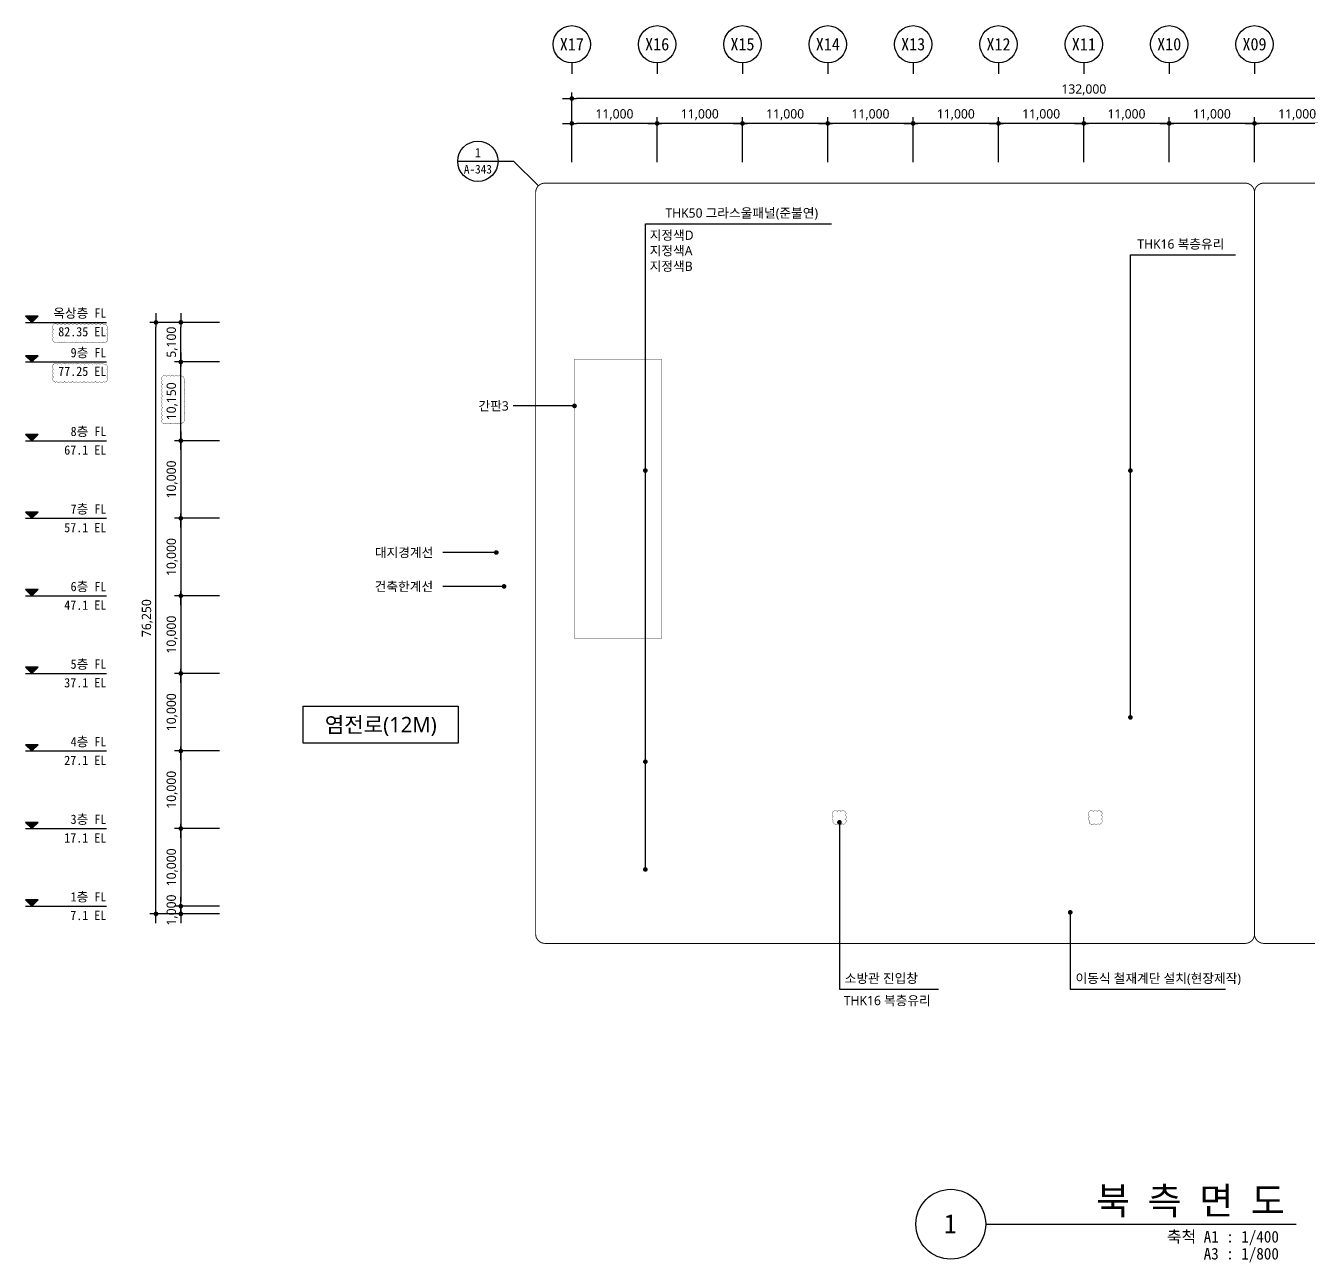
# Model space of a CAD drawing. Header units: millimetres. Extents: x 6178 to 1332178, y 1007012 to 1184858.
# Drawn here: x 342178 to 507518, y 1007012 to 1166428 of the extents above; entities that cross this region are included whole.
import ezdxf
from ezdxf.enums import TextEntityAlignment as Align

# ---------------------------------------------------------------- set-up
doc = ezdxf.new("R2010")
doc.units = ezdxf.units.MM
doc.linetypes.add('DASHDOTX2', pattern=[2, 1, -0.5, 0, -0.5])
doc.linetypes.add('HID', pattern=[2, 1.1, -0.9])
for name, color, linetype, lineweight in [('A-AXIS-BUBL', 7, 'Continuous', 25), ('A-DIMS', 7, 'Continuous', 25), ('A-FLXX-HID2', 3, 'HID', 25), ('A-MKXS-LEAD', 7, 'Continuous', 25), ('A-MKXS-MAK2', 3, 'DASHDOTX2', 25), ('A-MKXS-TEXT1', 3, 'Continuous', 25), ('A-MKXS-TEXT2', 7, 'Continuous', 25), ('A-MKXX-NAME', 3, 'Continuous', 25), ('A-XXXX-SYMB', 7, 'Continuous', 25), ('A-XXXX-TXT1', 3, 'Continuous', 25), ('A-XXXX-TXT2', 3, 'Continuous', 25), ('REV-202205', 20, 'Continuous', 25)]:
    doc.layers.add(name, color=color, linetype=linetype, lineweight=lineweight)
doc.styles.add('HY울릉도L', font='')
doc.styles.add('돋움체', font='')
doc.styles.add('맑은고딕', font='malgun.ttf')
doc.styles.get('HY울릉도L').set_extended_font_data('HYwulM')
doc.styles.get('돋움체').set_extended_font_data('DotumChe')
doc.dimstyles.new('CDIM', dxfattribs={"dimtxt": 3, "dimasz": 1.5, "dimexe": 2, "dimexo": 1, "dimgap": 1, "dimtad": 1, "dimdec": 0, "dimrnd": 0.5, "dimzin": 0, "dimdsep": 32, "dimlunit": 6, "dimtxsty": 'HY울릉도L', "dimblk1": '_CIDOT', "dimblk2": '_CIDOT', "dimsah": 1, "dimcen": 5.5, "dimclrd": 2, "dimclre": 2, "dimclrt": 7, "dimadec": 0, "dimazin": 0, "dimtfac": 1, "dimtdec": 0, "dimtix": 1, "dimtmove": 2, "dimatfit": 1, "dimldrblk": '_CIDOT', "dimfxl": 1, "dimtolj": 1, "dimtzin": 0, "dimlwd": -1, "dimarcsym": 0})

# ---------------------------------------------------------------- blocks, each defined once
blk = doc.blocks.new('_CIDOT')
at = {"color": 0, "linetype": 'ByBlock'}
blk.add_line((2, 0), (-1, 0), dxfattribs=at)
at = {"color": 0, "linetype": 'ByBlock', "const_width": 0.5}
blk.add_lwpolyline([(-0.25, 0, 1), (0.25, 0, 1)], format="xyb", close=True, dxfattribs=at)
blk = doc.blocks.new('*D85')
at = {"layer": 'A-DIMS', "lineweight": -2, "transparency": 16777216}
for p, q in [((120560, -217424), (114760, -217424)), ((120560, -227574), (114760, -227574))]:
    blk.add_line(p, q, dxfattribs=at)
at = {"layer": 'A-DIMS', "transparency": 16777216}
blk.add_line((115560, -226974), (115560, -218024), dxfattribs=at)
at = {"layer": 'A-DIMS', "transparency": 16777216, "xscale": 600, "yscale": 600, "zscale": 600}
for p, rotation in [((115560, -217424), 90), ((115560, -227574), 270)]:
    blk.add_blockref('_CIDOT', p, dxfattribs=dict(at, rotation=rotation))
at = {"layer": 'A-DIMS', "color": 3, "transparency": 16777216, "insert": (114436, -222499), "char_height": 1200, "attachment_point": 5, "rotation": 90, "style": '맑은고딕'}
blk.add_mtext('\\A1;10,150', dxfattribs=at)
blk = doc.blocks.new('*D86')
at = {"layer": 'A-DIMS', "lineweight": -2, "transparency": 16777216}
for p, q in [((120560, -227574), (114760, -227574)), ((120560, -237574), (114760, -237574))]:
    blk.add_line(p, q, dxfattribs=at)
at = {"layer": 'A-DIMS', "transparency": 16777216}
blk.add_line((115560, -228174), (115560, -236974), dxfattribs=at)
at = {"layer": 'A-DIMS', "transparency": 16777216, "xscale": 600, "yscale": 600, "zscale": 600}
for p, rotation in [((115560, -227574), 90), ((115560, -237574), 270)]:
    blk.add_blockref('_CIDOT', p, dxfattribs=dict(at, rotation=rotation))
at = {"layer": 'A-DIMS', "color": 3, "transparency": 16777216, "insert": (114436, -232574), "char_height": 1200, "attachment_point": 5, "rotation": 90, "style": '맑은고딕'}
blk.add_mtext('\\A1;10,000', dxfattribs=at)
blk = doc.blocks.new('*D87')
at = {"layer": 'A-DIMS', "lineweight": -2, "transparency": 16777216}
for p, q in [((120560, -237574), (114760, -237574)), ((120560, -247574), (114760, -247574))]:
    blk.add_line(p, q, dxfattribs=at)
at = {"layer": 'A-DIMS', "transparency": 16777216}
blk.add_line((115560, -238174), (115560, -246974), dxfattribs=at)
at = {"layer": 'A-DIMS', "transparency": 16777216, "xscale": 600, "yscale": 600, "zscale": 600}
for p, rotation in [((115560, -237574), 90), ((115560, -247574), 270)]:
    blk.add_blockref('_CIDOT', p, dxfattribs=dict(at, rotation=rotation))
at = {"layer": 'A-DIMS', "color": 3, "transparency": 16777216, "insert": (114436, -242574), "char_height": 1200, "attachment_point": 5, "rotation": 90, "style": '맑은고딕'}
blk.add_mtext('\\A1;10,000', dxfattribs=at)
blk = doc.blocks.new('*D88')
at = {"layer": 'A-DIMS', "lineweight": -2, "transparency": 16777216}
for p, q in [((120560, -247574), (114760, -247574)), ((120560, -257574), (114760, -257574))]:
    blk.add_line(p, q, dxfattribs=at)
at = {"layer": 'A-DIMS', "transparency": 16777216}
blk.add_line((115560, -248174), (115560, -256974), dxfattribs=at)
at = {"layer": 'A-DIMS', "transparency": 16777216, "xscale": 600, "yscale": 600, "zscale": 600}
for p, rotation in [((115560, -247574), 90), ((115560, -257574), 270)]:
    blk.add_blockref('_CIDOT', p, dxfattribs=dict(at, rotation=rotation))
at = {"layer": 'A-DIMS', "color": 3, "transparency": 16777216, "insert": (114436, -252574), "char_height": 1200, "attachment_point": 5, "rotation": 90, "style": '맑은고딕'}
blk.add_mtext('\\A1;10,000', dxfattribs=at)
blk = doc.blocks.new('*D89')
at = {"layer": 'A-DIMS', "lineweight": -2, "transparency": 16777216}
for p, q in [((120560, -257574), (114760, -257574)), ((120560, -267574), (114760, -267574))]:
    blk.add_line(p, q, dxfattribs=at)
at = {"layer": 'A-DIMS', "transparency": 16777216}
blk.add_line((115560, -258174), (115560, -266974), dxfattribs=at)
at = {"layer": 'A-DIMS', "transparency": 16777216, "xscale": 600, "yscale": 600, "zscale": 600}
for p, rotation in [((115560, -257574), 90), ((115560, -267574), 270)]:
    blk.add_blockref('_CIDOT', p, dxfattribs=dict(at, rotation=rotation))
at = {"layer": 'A-DIMS', "color": 3, "transparency": 16777216, "insert": (114436, -262574), "char_height": 1200, "attachment_point": 5, "rotation": 90, "style": '맑은고딕'}
blk.add_mtext('\\A1;10,000', dxfattribs=at)
blk = doc.blocks.new('*D90')
at = {"layer": 'A-DIMS', "lineweight": -2, "transparency": 16777216}
for p, q in [((120560, -267574), (114760, -267574)), ((120560, -277574), (114760, -277574))]:
    blk.add_line(p, q, dxfattribs=at)
at = {"layer": 'A-DIMS', "transparency": 16777216}
blk.add_line((115560, -268174), (115560, -276974), dxfattribs=at)
at = {"layer": 'A-DIMS', "transparency": 16777216, "xscale": 600, "yscale": 600, "zscale": 600}
for p, rotation in [((115560, -267574), 90), ((115560, -277574), 270)]:
    blk.add_blockref('_CIDOT', p, dxfattribs=dict(at, rotation=rotation))
at = {"layer": 'A-DIMS', "color": 3, "transparency": 16777216, "insert": (114436, -272574), "char_height": 1200, "attachment_point": 5, "rotation": 90, "style": '맑은고딕'}
blk.add_mtext('\\A1;10,000', dxfattribs=at)
blk = doc.blocks.new('*D91')
at = {"layer": 'A-DIMS', "lineweight": -2, "transparency": 16777216}
for p, q in [((120560, -277574), (114760, -277574)), ((120560, -287574), (114760, -287574))]:
    blk.add_line(p, q, dxfattribs=at)
at = {"layer": 'A-DIMS', "transparency": 16777216}
blk.add_line((115560, -278174), (115560, -286974), dxfattribs=at)
at = {"layer": 'A-DIMS', "transparency": 16777216, "xscale": 600, "yscale": 600, "zscale": 600}
for p, rotation in [((115560, -277574), 90), ((115560, -287574), 270)]:
    blk.add_blockref('_CIDOT', p, dxfattribs=dict(at, rotation=rotation))
at = {"layer": 'A-DIMS', "color": 3, "transparency": 16777216, "insert": (114436, -282574), "char_height": 1200, "attachment_point": 5, "rotation": 90, "style": '맑은고딕'}
blk.add_mtext('\\A1;10,000', dxfattribs=at)
blk = doc.blocks.new('*D92')
at = {"layer": 'A-DIMS', "lineweight": -2, "transparency": 16777216}
for p, q in [((120560, -212324), (114760, -212324)), ((120560, -217424), (114760, -217424))]:
    blk.add_line(p, q, dxfattribs=at)
at = {"layer": 'A-DIMS', "transparency": 16777216}
blk.add_line((115560, -216824), (115560, -212924), dxfattribs=at)
at = {"layer": 'A-DIMS', "transparency": 16777216, "xscale": 600, "yscale": 600, "zscale": 600}
for p, rotation in [((115560, -212324), 90), ((115560, -217424), 270)]:
    blk.add_blockref('_CIDOT', p, dxfattribs=dict(at, rotation=rotation))
at = {"layer": 'A-DIMS', "color": 3, "transparency": 16777216, "insert": (114436, -214874), "char_height": 1200, "attachment_point": 5, "rotation": 90, "style": '맑은고딕'}
blk.add_mtext('\\A1;5,100', dxfattribs=at)
blk = doc.blocks.new('*D93')
at = {"layer": 'A-DIMS', "lineweight": -2, "transparency": 16777216}
for p, q in [((120560, -212324), (111560, -212324)), ((120560, -288574), (111560, -288574))]:
    blk.add_line(p, q, dxfattribs=at)
at = {"layer": 'A-DIMS', "transparency": 16777216}
blk.add_line((112360, -287974), (112360, -212924), dxfattribs=at)
at = {"layer": 'A-DIMS', "transparency": 16777216, "xscale": 600, "yscale": 600, "zscale": 600}
for p, rotation in [((112360, -212324), 90), ((112360, -288574), 270)]:
    blk.add_blockref('_CIDOT', p, dxfattribs=dict(at, rotation=rotation))
at = {"layer": 'A-DIMS', "color": 3, "transparency": 16777216, "insert": (111239, -250449), "char_height": 1200, "attachment_point": 5, "rotation": 90, "style": '맑은고딕'}
blk.add_mtext('\\A1;76,250', dxfattribs=at)
blk = doc.blocks.new('*D94')
at = {"layer": 'A-DIMS', "lineweight": -2, "transparency": 16777216}
for p, q in [((120560, -287574), (114760, -287574)), ((120560, -288574), (114760, -288574))]:
    blk.add_line(p, q, dxfattribs=at)
at = {"layer": 'A-DIMS', "transparency": 16777216}
for p, q in [((115560, -286974), (115560, -286374)), ((115560, -287574), (115560, -288574)), ((115560, -289174), (115560, -289774))]:
    blk.add_line(p, q, dxfattribs=at)
at = {"layer": 'A-DIMS', "transparency": 16777216, "xscale": 600, "yscale": 600, "zscale": 600}
for p, rotation in [((115560, -287574), 270), ((115560, -288574), 90)]:
    blk.add_blockref('_CIDOT', p, dxfattribs=dict(at, rotation=rotation))
at = {"layer": 'A-DIMS', "color": 3, "transparency": 16777216, "insert": (114436, -288074), "char_height": 1200, "attachment_point": 5, "rotation": 90, "style": '맑은고딕'}
blk.add_mtext('\\A1;1,000', dxfattribs=at)
blk = doc.blocks.new('*D63')
at = {"layer": 'A-DIMS', "lineweight": -2, "transparency": 16777216}
for p, q in [((412578, 1148828), (412578, 1157828)), ((544578, 1148828), (544578, 1157828))]:
    blk.add_line(p, q, dxfattribs=at)
at = {"layer": 'A-DIMS', "transparency": 16777216}
blk.add_line((543978, 1157028), (413178, 1157028), dxfattribs=at)
at = {"layer": 'A-DIMS', "transparency": 16777216, "xscale": 600, "yscale": 600, "zscale": 600}
for p, rotation in [((412578, 1157028), 179.9999999999026), ((544578, 1157028), 359.9999999999026)]:
    blk.add_blockref('_CIDOT', p, dxfattribs=dict(at, rotation=rotation))
at = {"layer": 'A-DIMS', "color": 3, "transparency": 16777216, "insert": (478578, 1158152), "char_height": 1200, "attachment_point": 5, "style": '맑은고딕'}
blk.add_mtext('\\A1;132,000', dxfattribs=at)
blk = doc.blocks.new('*D64')
at = {"layer": 'A-DIMS', "lineweight": -2, "transparency": 16777216}
for p, q in [((412578, 1148828), (412578, 1154628)), ((423578, 1148828), (423578, 1154628))]:
    blk.add_line(p, q, dxfattribs=at)
at = {"layer": 'A-DIMS', "transparency": 16777216}
blk.add_line((422978, 1153828), (413178, 1153828), dxfattribs=at)
at = {"layer": 'A-DIMS', "transparency": 16777216, "xscale": 600, "yscale": 600, "zscale": 600}
for p, rotation in [((412578, 1153828), 179.9999999992772), ((423578, 1153828), 359.9999999992772)]:
    blk.add_blockref('_CIDOT', p, dxfattribs=dict(at, rotation=rotation))
at = {"layer": 'A-DIMS', "color": 3, "transparency": 16777216, "insert": (418078, 1154952), "char_height": 1200, "attachment_point": 5, "style": '맑은고딕'}
blk.add_mtext('\\A1;11,000', dxfattribs=at)
blk = doc.blocks.new('*D65')
at = {"layer": 'A-DIMS', "lineweight": -2, "transparency": 16777216}
for p, q in [((423578, 1148828), (423578, 1154628)), ((434578, 1148828), (434578, 1154628))]:
    blk.add_line(p, q, dxfattribs=at)
at = {"layer": 'A-DIMS', "transparency": 16777216}
blk.add_line((433978, 1153828), (424178, 1153828), dxfattribs=at)
at = {"layer": 'A-DIMS', "transparency": 16777216, "xscale": 600, "yscale": 600, "zscale": 600}
for p, rotation in [((423578, 1153828), 179.9999999992772), ((434578, 1153828), 359.9999999992772)]:
    blk.add_blockref('_CIDOT', p, dxfattribs=dict(at, rotation=rotation))
at = {"layer": 'A-DIMS', "color": 3, "transparency": 16777216, "insert": (429078, 1154952), "char_height": 1200, "attachment_point": 5, "style": '맑은고딕'}
blk.add_mtext('\\A1;11,000', dxfattribs=at)
blk = doc.blocks.new('*D66')
at = {"layer": 'A-DIMS', "lineweight": -2, "transparency": 16777216}
for p, q in [((434578, 1148828), (434578, 1154628)), ((445578, 1148828), (445578, 1154628))]:
    blk.add_line(p, q, dxfattribs=at)
at = {"layer": 'A-DIMS', "transparency": 16777216}
blk.add_line((444978, 1153828), (435178, 1153828), dxfattribs=at)
at = {"layer": 'A-DIMS', "transparency": 16777216, "xscale": 600, "yscale": 600, "zscale": 600}
for p, rotation in [((434578, 1153828), 179.9999999992772), ((445578, 1153828), 359.9999999992772)]:
    blk.add_blockref('_CIDOT', p, dxfattribs=dict(at, rotation=rotation))
at = {"layer": 'A-DIMS', "color": 3, "transparency": 16777216, "insert": (440078, 1154952), "char_height": 1200, "attachment_point": 5, "style": '맑은고딕'}
blk.add_mtext('\\A1;11,000', dxfattribs=at)
blk = doc.blocks.new('*D67')
at = {"layer": 'A-DIMS', "lineweight": -2, "transparency": 16777216}
for p, q in [((445578, 1148828), (445578, 1154628)), ((456578, 1148828), (456578, 1154628))]:
    blk.add_line(p, q, dxfattribs=at)
at = {"layer": 'A-DIMS', "transparency": 16777216}
blk.add_line((455978, 1153828), (446178, 1153828), dxfattribs=at)
at = {"layer": 'A-DIMS', "transparency": 16777216, "xscale": 600, "yscale": 600, "zscale": 600}
for p, rotation in [((445578, 1153828), 179.9999999992772), ((456578, 1153828), 359.9999999992772)]:
    blk.add_blockref('_CIDOT', p, dxfattribs=dict(at, rotation=rotation))
at = {"layer": 'A-DIMS', "color": 3, "transparency": 16777216, "insert": (451078, 1154952), "char_height": 1200, "attachment_point": 5, "style": '맑은고딕'}
blk.add_mtext('\\A1;11,000', dxfattribs=at)
blk = doc.blocks.new('*D68')
at = {"layer": 'A-DIMS', "lineweight": -2, "transparency": 16777216}
for p, q in [((456578, 1148828), (456578, 1154628)), ((467578, 1148828), (467578, 1154628))]:
    blk.add_line(p, q, dxfattribs=at)
at = {"layer": 'A-DIMS', "transparency": 16777216}
blk.add_line((466978, 1153828), (457178, 1153828), dxfattribs=at)
at = {"layer": 'A-DIMS', "transparency": 16777216, "xscale": 600, "yscale": 600, "zscale": 600}
for p, rotation in [((456578, 1153828), 179.9999999992772), ((467578, 1153828), 359.9999999992772)]:
    blk.add_blockref('_CIDOT', p, dxfattribs=dict(at, rotation=rotation))
at = {"layer": 'A-DIMS', "color": 3, "transparency": 16777216, "insert": (462078, 1154952), "char_height": 1200, "attachment_point": 5, "style": '맑은고딕'}
blk.add_mtext('\\A1;11,000', dxfattribs=at)
blk = doc.blocks.new('*D69')
at = {"layer": 'A-DIMS', "lineweight": -2, "transparency": 16777216}
for p, q in [((467578, 1148828), (467578, 1154628)), ((478578, 1148828), (478578, 1154628))]:
    blk.add_line(p, q, dxfattribs=at)
at = {"layer": 'A-DIMS', "transparency": 16777216}
blk.add_line((477978, 1153828), (468178, 1153828), dxfattribs=at)
at = {"layer": 'A-DIMS', "transparency": 16777216, "xscale": 600, "yscale": 600, "zscale": 600}
for p, rotation in [((467578, 1153828), 179.9999999992772), ((478578, 1153828), 359.9999999992772)]:
    blk.add_blockref('_CIDOT', p, dxfattribs=dict(at, rotation=rotation))
at = {"layer": 'A-DIMS', "color": 3, "transparency": 16777216, "insert": (473078, 1154952), "char_height": 1200, "attachment_point": 5, "style": '맑은고딕'}
blk.add_mtext('\\A1;11,000', dxfattribs=at)
blk = doc.blocks.new('*D70')
at = {"layer": 'A-DIMS', "lineweight": -2, "transparency": 16777216}
for p, q in [((478578, 1148828), (478578, 1154628)), ((489578, 1148828), (489578, 1154628))]:
    blk.add_line(p, q, dxfattribs=at)
at = {"layer": 'A-DIMS', "transparency": 16777216}
blk.add_line((488978, 1153828), (479178, 1153828), dxfattribs=at)
at = {"layer": 'A-DIMS', "transparency": 16777216, "xscale": 600, "yscale": 600, "zscale": 600}
for p, rotation in [((478578, 1153828), 179.9999999992675), ((489578, 1153828), 359.9999999992675)]:
    blk.add_blockref('_CIDOT', p, dxfattribs=dict(at, rotation=rotation))
at = {"layer": 'A-DIMS', "color": 3, "transparency": 16777216, "insert": (484078, 1154952), "char_height": 1200, "attachment_point": 5, "style": '맑은고딕'}
blk.add_mtext('\\A1;11,000', dxfattribs=at)
blk = doc.blocks.new('*D71')
at = {"layer": 'A-DIMS', "lineweight": -2, "transparency": 16777216}
for p, q in [((489578, 1148828), (489578, 1154628)), ((500578, 1148828), (500578, 1154628))]:
    blk.add_line(p, q, dxfattribs=at)
at = {"layer": 'A-DIMS', "transparency": 16777216}
blk.add_line((499978, 1153828), (490178, 1153828), dxfattribs=at)
at = {"layer": 'A-DIMS', "transparency": 16777216, "xscale": 600, "yscale": 600, "zscale": 600}
for p, rotation in [((489578, 1153828), 179.9999999992675), ((500578, 1153828), 359.9999999992675)]:
    blk.add_blockref('_CIDOT', p, dxfattribs=dict(at, rotation=rotation))
at = {"layer": 'A-DIMS', "color": 3, "transparency": 16777216, "insert": (495078, 1154952), "char_height": 1200, "attachment_point": 5, "style": '맑은고딕'}
blk.add_mtext('\\A1;11,000', dxfattribs=at)
blk = doc.blocks.new('*D72')
at = {"layer": 'A-DIMS', "lineweight": -2, "transparency": 16777216}
for p, q in [((500578, 1148828), (500578, 1154628)), ((511578, 1148828), (511578, 1154628))]:
    blk.add_line(p, q, dxfattribs=at)
at = {"layer": 'A-DIMS', "transparency": 16777216}
blk.add_line((510978, 1153828), (501178, 1153828), dxfattribs=at)
at = {"layer": 'A-DIMS', "transparency": 16777216, "xscale": 600, "yscale": 600, "zscale": 600}
for p, rotation in [((500578, 1153828), 179.9999999992675), ((511578, 1153828), 359.9999999992675)]:
    blk.add_blockref('_CIDOT', p, dxfattribs=dict(at, rotation=rotation))
at = {"layer": 'A-DIMS', "color": 3, "transparency": 16777216, "insert": (506078, 1154952), "char_height": 1200, "attachment_point": 5, "style": '맑은고딕'}
blk.add_mtext('\\A1;11,000', dxfattribs=at)
blk = doc.blocks.new('레벨')
at = {"layer": 'A-XXXX-SYMB'}
for points in [[(96360, -212323.7), (97160, -211523.7), (95560, -211523.7)], [(96360, -217423.7), (97160, -216623.7), (95560, -216623.7)], [(96360, -227573.7), (97160, -226773.7), (95560, -226773.7)], [(96360, -237573.7), (97160, -236773.7), (95560, -236773.7)], [(96360, -247573.7), (97160, -246773.7), (95560, -246773.7)], [(96360, -257573.7), (97160, -256773.7), (95560, -256773.7)], [(96360, -267573.7), (97160, -266773.7), (95560, -266773.7)], [(96360, -277573.7), (97160, -276773.7), (95560, -276773.7)], [(96360, -287573.7), (97160, -286773.7), (95560, -286773.7)]]:
    blk.add_hatch(color=256, dxfattribs=at).paths.add_polyline_path(points)
for p, q in [((95560, -211523.7), (96360, -212323.7)), ((97160, -211523.7), (95560, -211523.7)), ((96360, -212323.7), (97160, -211523.7)), ((95560, -212323.7), (105960, -212323.7)), ((95560, -216623.7), (96360, -217423.7)), ((97160, -216623.7), (95560, -216623.7)), ((95560, -217423.7), (105960, -217423.7)), ((96360, -217423.7), (97160, -216623.7)), ((95560, -226773.7), (96360, -227573.7)), ((97160, -226773.7), (95560, -226773.7)), ((95560, -227573.7), (105960, -227573.7)), ((96360, -227573.7), (97160, -226773.7)), ((95560, -236773.7), (96360, -237573.7)), ((97160, -236773.7), (95560, -236773.7)), ((95560, -237573.7), (105960, -237573.7)), ((96360, -237573.7), (97160, -236773.7)), ((95560, -246773.7), (96360, -247573.7)), ((97160, -246773.7), (95560, -246773.7)), ((95560, -247573.7), (105960, -247573.7)), ((96360, -247573.7), (97160, -246773.7)), ((95560, -256773.7), (96360, -257573.7)), ((97160, -256773.7), (95560, -256773.7)), ((95560, -257573.7), (105960, -257573.7)), ((96360, -257573.7), (97160, -256773.7)), ((95560, -266773.7), (96360, -267573.7)), ((97160, -266773.7), (95560, -266773.7)), ((95560, -267573.7), (105960, -267573.7)), ((96360, -267573.7), (97160, -266773.7)), ((95560, -276773.7), (96360, -277573.7)), ((97160, -276773.7), (95560, -276773.7)), ((95560, -277573.7), (105960, -277573.7)), ((96360, -277573.7), (97160, -276773.7)), ((95560, -286773.7), (96360, -287573.7)), ((97160, -286773.7), (95560, -286773.7)), ((95560, -287573.7), (105960, -287573.7)), ((96360, -287573.7), (97160, -286773.7))]:
    blk.add_line(p, q, dxfattribs=at)
at = {"layer": 'A-XXXX-TXT2', "style": '돋움체'}
for s, p in [('옥상층 FL', (105960, -211123.7)), ('82.35 EL', (105960, -213523.7)), ('9층 FL', (105960, -216223.7)), ('77.25 EL', (105960, -218623.7)), ('8층 FL', (105960, -226373.7)), ('67.1 EL', (105960, -228773.7)), ('7층 FL', (105960, -236373.7)), ('57.1 EL', (105960, -238773.7)), ('6층 FL', (105960, -246373.7)), ('47.1 EL', (105960, -248773.7)), ('5층 FL', (105960, -256373.7)), ('37.1 EL', (105960, -258773.7)), ('4층 FL', (105960, -266373.7)), ('27.1 EL', (105960, -268773.7)), ('3층 FL', (105960, -276373.7)), ('17.1 EL', (105960, -278773.7)), ('1층 FL', (105960, -286373.7)), ('7.1 EL', (105960, -288773.7))]:
    blk.add_text(s, height=1200, dxfattribs=at).set_placement(p, align=Align.MIDDLE_RIGHT)
at = {"layer": 'A-DIMS'}
for base, p1, p2, picture, middle in [((112360, -212323.7), (120960, -288573.7), (120960, -212323.7), '*D93', (111239.3, -250448.7)), ((115560, -212323.7), (120960, -217423.7), (120960, -212323.7), '*D92', (114436.1, -214873.7)), ((115560, -217423.7), (120960, -227573.7), (120960, -217423.7), '*D85', (114436.1, -222498.7)), ((115560, -237573.7), (120960, -227573.7), (120960, -237573.7), '*D86', (114436.1, -232573.7)), ((115560, -247573.7), (120960, -237573.7), (120960, -247573.7), '*D87', (114436.1, -242573.7)), ((115560, -257573.7), (120960, -247573.7), (120960, -257573.7), '*D88', (114436.1, -252573.7)), ((115560, -267573.7), (120960, -257573.7), (120960, -267573.7), '*D89', (114436.1, -262573.7)), ((115560, -277573.7), (120960, -267573.7), (120960, -277573.7), '*D90', (114436.1, -272573.7)), ((115560, -287573.7), (120960, -277573.7), (120960, -287573.7), '*D91', (114436.1, -282573.7)), ((115560, -288573.7), (120960, -287573.7), (120960, -288573.7), '*D94', (114436.1, -288073.7))]:
    dim = blk.add_linear_dim(base=base, p1=p1, p2=p2, angle=270, dimstyle='CDIM', override={"dimscale": 400, "dimtxsty": '맑은고딕', "dimclrd": 256, "dimclre": 256, "dimclrt": 3}, dxfattribs=at)
    dim.commit()
    dim.dimension.update_dxf_attribs({"geometry": picture, "text_midpoint": middle})

msp = doc.modelspace()

# ---------------------------------------------------------------- linework, layer by layer
msp.add_lwpolyline([(377949.7, 1078719.1), (397949.7, 1078719.1), (397949.7, 1073919.1), (377949.7, 1073919.1)], close=True)
at = {"layer": 'A-AXIS-BUBL', "ltscale": 0.2}
for p, q in [((412577.9, 1161628), (412577.9, 1160228)), ((423577.9, 1161628), (423577.9, 1160228)), ((434577.9, 1161628), (434577.9, 1160228)), ((445577.9, 1161628), (445577.9, 1160228)), ((456577.9, 1161628), (456577.9, 1160228)), ((467577.9, 1161628), (467577.9, 1160228)), ((478577.9, 1161628), (478577.9, 1160228)), ((489577.9, 1161628), (489577.9, 1160228)), ((500577.9, 1161628), (500577.9, 1160228))]:
    msp.add_line(p, q, dxfattribs=at)
for centre in [(412577.9, 1164028), (423577.9, 1164028), (434577.9, 1164028), (445577.9, 1164028), (456577.9, 1164028), (467577.9, 1164028), (478577.9, 1164028), (489577.9, 1164028), (500577.9, 1164028)]:
    msp.add_circle(centre, 2400, dxfattribs=at)
at = {"layer": 'A-FLXX-HID2', "color": 251, "const_width": 50}
msp.add_lwpolyline([(412927.9, 1087428), (424127.9, 1087428), (424127.9, 1123428), (412927.9, 1123428)], close=True, dxfattribs=at)
at = {"layer": 'A-MKXS-LEAD'}
for p, q in [((412927.9, 1117410.3), (405039.5, 1117410.3)), ((402845.5, 1098514.4), (395957.1, 1098514.4)), ((403845.5, 1094144), (395957.1, 1094144))]:
    msp.add_line(p, q, dxfattribs=at)
at = {"layer": 'A-MKXS-LEAD', "const_width": 300}
for points in [[(413077.9, 1117410.3, -1), (412777.9, 1117410.3, -1)], [(422206.7, 1109078.4, -1), (421906.7, 1109078.4, -1)], [(484727.9, 1109078.4, -1), (484427.9, 1109078.4, -1)], [(402995.5, 1098514.4, -1), (402695.5, 1098514.4, -1)], [(403995.5, 1094144, -1), (403695.5, 1094144, -1)], [(484727.9, 1077261.5, -1), (484427.9, 1077261.5, -1)], [(422206.7, 1071548.5, -1), (421906.7, 1071548.5, -1)], [(447227.9, 1063728, -1), (446927.9, 1063728, -1)], [(422206.7, 1057659.5, -1), (421906.7, 1057659.5, -1)], [(476977.9, 1052128, -1), (476677.9, 1052128, -1)]]:
    msp.add_lwpolyline(points, format="xyb", close=True, dxfattribs=at)
at = {"layer": 'A-MKXS-MAK2', "linetype": 'Continuous'}
for p, q in [((397870.8, 1148946.1), (405044.7, 1148946.1)), ((405044.7, 1148946.1), (408270.4, 1145776.5))]:
    msp.add_line(p, q, dxfattribs=at)
at = {"layer": 'A-MKXS-MAK2', "const_width": 120}
for points in [[(499377.9, 1146128), (409118.9, 1146128, 0.41421356), (407918.9, 1144928), (407918.9, 1049328, 0.41421356), (409118.9, 1048128), (499377.9, 1048128, 0.41421356), (500577.9, 1049328), (500577.9, 1144928, 0.41421356)], [(501777.9, 1146128), (592300.7, 1146128, -0.41421356), (593500.7, 1144928), (593500.7, 1049328, -0.41421356), (592300.7, 1048128), (501777.9, 1048128, -0.41421356), (500577.9, 1049328), (500577.9, 1144928, -0.41421356)]]:
    msp.add_lwpolyline(points, format="xyb", close=True, dxfattribs=at)
at = {"layer": 'A-MKXS-MAK2', "linetype": 'Continuous'}
msp.add_circle((400470.8, 1148946.1), 2600, dxfattribs=at)
at = {"layer": 'A-MKXS-TEXT2'}
for points in [[(422056.7, 1057659.5), (422056.7, 1140870.2), (446056.7, 1140870.2)], [(484577.9, 1077261.5), (484577.9, 1136870.2), (498148.1, 1136870.2)], [(447077.9, 1063728), (447077.9, 1042214.1), (459841.3, 1042214.1)], [(476827.9, 1052128), (476827.9, 1042214.1), (496828.4, 1042214.1)]]:
    msp.add_lwpolyline(points, dxfattribs=at)
at = {"layer": 'A-XXXX-SYMB'}
msp.add_line((465927.9, 1011928), (505927.9, 1011928), dxfattribs=at)
msp.add_circle((461427.9, 1011928), 4500, dxfattribs=at)
at = {"layer": 'REV-202205', "const_width": 40}
for points in [[(345773.5, 1127874.3, -0.52056705), (346273.5, 1127874.3, -0.52056705), (346773.5, 1127874.3, -0.52056705), (347273.5, 1127874.3, -0.52056705), (347773.5, 1127874.3, -0.52056705), (348273.5, 1127874.3, -0.52056705), (348773.5, 1127874.3, -0.52056705), (349273.5, 1127874.3, -0.52056705), (349773.5, 1127874.3, -0.52056705), (350273.5, 1127874.3, -0.52056705), (350773.5, 1127874.3, -0.52056705), (351273.5, 1127874.3, -0.52056705), (351773.5, 1127874.3, -0.52056705), (352273.5, 1127874.3, -0.52056705), (352631.7, 1127732.4, -0.52056705), (352631.7, 1127232.4, -0.52056705), (352631.7, 1126732.4, -0.52056705), (352631.7, 1126232.4, -0.52056705), (352631.7, 1125732.4, -0.52056705), (352201.3, 1125662.8, -0.52056705), (351701.3, 1125662.8, -0.52056705), (351201.3, 1125662.8, -0.52056705), (350701.3, 1125662.8, -0.52056705), (350201.3, 1125662.8, -0.52056705), (349701.3, 1125662.8, -0.52056705), (349201.3, 1125662.8, -0.52056705), (348701.3, 1125662.8, -0.52056705), (348201.3, 1125662.8, -0.52056705), (347701.3, 1125662.8, -0.52056705), (347201.3, 1125662.8, -0.52056705), (346701.3, 1125662.8, -0.52056705), (346201.3, 1125662.8, -0.52056705), (345773.5, 1125735, -0.52056705), (345773.5, 1126235, -0.52056705), (345773.5, 1126735, -0.52056705), (345773.5, 1127235, -0.52056705)], [(345773.5, 1122774.3, -0.52056705), (346273.5, 1122774.3, -0.52056705), (346773.5, 1122774.3, -0.52056705), (347273.5, 1122774.3, -0.52056705), (347773.5, 1122774.3, -0.52056705), (348273.5, 1122774.3, -0.52056705), (348773.5, 1122774.3, -0.52056705), (349273.5, 1122774.3, -0.52056705), (349773.5, 1122774.3, -0.52056705), (350273.5, 1122774.3, -0.52056705), (350773.5, 1122774.3, -0.52056705), (351273.5, 1122774.3, -0.52056705), (351773.5, 1122774.3, -0.52056705), (352273.5, 1122774.3, -0.52056705), (352631.7, 1122632.4, -0.52056705), (352631.7, 1122132.4, -0.52056705), (352631.7, 1121632.4, -0.52056705), (352631.7, 1121132.4, -0.52056705), (352631.7, 1120632.4, -0.52056705), (352201.3, 1120562.8, -0.52056705), (351701.3, 1120562.8, -0.52056705), (351201.3, 1120562.8, -0.52056705), (350701.3, 1120562.8, -0.52056705), (350201.3, 1120562.8, -0.52056705), (349701.3, 1120562.8, -0.52056705), (349201.3, 1120562.8, -0.52056705), (348701.3, 1120562.8, -0.52056705), (348201.3, 1120562.8, -0.52056705), (347701.3, 1120562.8, -0.52056705), (347201.3, 1120562.8, -0.52056705), (346701.3, 1120562.8, -0.52056705), (346201.3, 1120562.8, -0.52056705), (345773.5, 1120635, -0.52056705), (345773.5, 1121135, -0.52056705), (345773.5, 1121635, -0.52056705), (345773.5, 1122135, -0.52056705)], [(359824.9, 1121213.8, -0.52056705), (360324.9, 1121213.8, -0.52056705), (360824.9, 1121213.8, -0.52056705), (361324.9, 1121213.8, -0.52056705), (361824.9, 1121213.8, -0.52056705), (362324.9, 1121213.8, -0.52056705), (362586.1, 1120974.9, -0.52056705), (362586.1, 1120474.9, -0.52056705), (362586.1, 1119974.9, -0.52056705), (362586.1, 1119474.9, -0.52056705), (362586.1, 1118974.9, -0.52056705), (362586.1, 1118474.9, -0.52056705), (362586.1, 1117974.9, -0.52056705), (362586.1, 1117474.9, -0.52056705), (362586.1, 1116974.9, -0.52056705), (362586.1, 1116474.9, -0.52056705), (362586.1, 1115974.9, -0.52056705), (362586.1, 1115474.9, -0.52056705), (362348.5, 1115212.5, -0.52056705), (361848.5, 1115212.5, -0.52056705), (361348.5, 1115212.5, -0.52056705), (360848.5, 1115212.5, -0.52056705), (360348.5, 1115212.5, -0.52056705), (359848.5, 1115212.5, -0.52056705), (359824.9, 1115688.9, -0.52056705), (359824.9, 1116188.9, -0.52056705), (359824.9, 1116688.9, -0.52056705), (359824.9, 1117188.9, -0.52056705), (359824.9, 1117688.9, -0.52056705), (359824.9, 1118188.9, -0.52056705), (359824.9, 1118688.9, -0.52056705), (359824.9, 1119188.9, -0.52056705), (359824.9, 1119688.9, -0.52056705), (359824.9, 1120188.9, -0.52056705), (359824.9, 1120688.9, -0.52056705)], [(446289.5, 1065115.3, -0.52056705), (446789.5, 1065115.3, -0.52056705), (447289.5, 1065115.3, -0.52056705), (447789.5, 1065115.3, -0.52056705), (447823.7, 1064649.5, -0.52056705), (447823.7, 1064149.5, -0.52056705), (447823.7, 1063649.5, -0.52056705), (447404.4, 1063568.8, -0.52056705), (446904.4, 1063568.8, -0.52056705), (446404.4, 1063568.8, -0.52056705), (446289.5, 1063953.9, -0.52056705), (446289.5, 1064453.9, -0.52056705)], [(479299.5, 1065115.3, -0.52056705), (479799.5, 1065115.3, -0.52056705), (480299.5, 1065115.3, -0.52056705), (480799.5, 1065115.3, -0.52056705), (480833.7, 1064649.5, -0.52056705), (480833.7, 1064149.5, -0.52056705), (480833.7, 1063649.5, -0.52056705), (480414.4, 1063568.8, -0.52056705), (479914.4, 1063568.8, -0.52056705), (479414.4, 1063568.8, -0.52056705), (479299.5, 1063953.9, -0.52056705), (479299.5, 1064453.9, -0.52056705)]]:
    msp.add_lwpolyline(points, format="xyb", close=True, dxfattribs=at)

# ---------------------------------------------------------------- block references
at = {"layer": 'A-MKXX-NAME'}
msp.add_blockref('레벨', (246617.9, 1340501.7), dxfattribs=at)

# ---------------------------------------------------------------- texts
at = {"layer": 'A-MKXS-TEXT1', "style": '맑은고딕'}
for s, p in [('THK50 그라스울패널(준불연)', (444322.5, 1142278.8)), ('간판3', (404449.1, 1117410.3))]:
    msp.add_text(s, height=1200, dxfattribs=at).set_placement(p, align=Align.MIDDLE_RIGHT)
for s, p in [('지정색D', (422617.5, 1139417.3)), ('지정색A', (422617.5, 1137417.3)), ('THK16 복층유리', (485471.1, 1138278.8)), ('지정색B', (422617.5, 1135417.3)), ('대지경계선', (387191.6, 1098514.4)), ('건축한계선', (387170.2, 1094144)), ('소방관 진입창', (447757.6, 1043622.7)), ('이동식 철재계단 설치(현장제작)', (477507.6, 1043622.7)), ('THK16 복층유리', (447638.7, 1040761.2))]:
    msp.add_text(s, height=1200, dxfattribs=at).set_placement(p, align=Align.MIDDLE_LEFT)
msp.add_text('염전로(12M)', height=2000, dxfattribs=at).set_placement((387949.7, 1076319.1), align=Align.MIDDLE_CENTER)
at = {"layer": 'A-MKXS-TEXT2', "style": '돋움체'}
for s, height, p in [('1', 1200, (400470.8, 1150048.4)), ('A-343', 1120, (400470.8, 1147916.2))]:
    msp.add_text(s, height=height, dxfattribs=at).set_placement(p, align=Align.MIDDLE)
at = {"layer": 'A-XXXX-TXT1', "style": '돋움체'}
msp.add_text('북 측 면 도', height=3500, dxfattribs=at).set_placement((504498.9, 1012154.4), align=Align.BOTTOM_RIGHT)
msp.add_text('1', height=2500, dxfattribs=at).set_placement((461370.2, 1011981.4), align=Align.MIDDLE)
for s, p in [('축척 A1 : 1/400', (503720.1, 1011066.6)), ('A3 : 1/800', (503720.1, 1008877.5))]:
    msp.add_text(s, height=1500, dxfattribs=at).set_placement(p, align=Align.TOP_RIGHT)
at = {"layer": 'A-XXXX-TXT2', "ltscale": 0.2, "style": '돋움체'}
for s, p in [('X17', (412577.9, 1164028)), ('X16', (423577.9, 1164028)), ('X15', (434577.9, 1164028)), ('X14', (445577.9, 1164028)), ('X13', (456577.9, 1164028)), ('X12', (467577.9, 1164028)), ('X11', (478577.9, 1164028)), ('X10', (489577.9, 1164028)), ('X09', (500577.9, 1164028))]:
    msp.add_text(s, height=1600, dxfattribs=at).set_placement(p, align=Align.MIDDLE)

# ---------------------------------------------------------------- dimensions: what is measured, and where the dimension line sits
at = {"layer": 'A-DIMS'}
for p1, p2, distance, picture, middle in [((544577.9, 1148428), (412577.9, 1148428), -8600, '*D63', (478577.9, 1158151.9)), ((423577.9, 1148428), (412577.9, 1148428), -5400, '*D64', (418077.9, 1154951.9)), ((434577.9, 1148428), (423577.9, 1148428), -5400, '*D65', (429077.9, 1154951.9)), ((445577.9, 1148428), (434577.9, 1148428), -5400, '*D66', (440077.9, 1154951.9)), ((456577.9, 1148428), (445577.9, 1148428), -5400, '*D67', (451077.9, 1154951.9)), ((467577.9, 1148428), (456577.9, 1148428), -5400, '*D68', (462077.9, 1154951.9)), ((478577.9, 1148428), (467577.9, 1148428), -5400, '*D69', (473077.9, 1154951.9)), ((489577.9, 1148428), (478577.9, 1148428), -5400, '*D70', (484077.9, 1154951.9)), ((500577.9, 1148428), (489577.9, 1148428), -5400, '*D71', (495077.9, 1154951.9)), ((511577.9, 1148428), (500577.9, 1148428), -5400, '*D72', (506077.9, 1154951.9))]:
    dim = msp.add_aligned_dim(p1=p1, p2=p2, distance=distance, dimstyle='CDIM', override={"dimscale": 400, "dimtxsty": '맑은고딕', "dimclrd": 256, "dimclre": 256, "dimclrt": 3}, dxfattribs=at)
    dim.commit()
    dim.dimension.update_dxf_attribs({"geometry": picture, "text_midpoint": middle})

doc.saveas('drawing.dxf')
